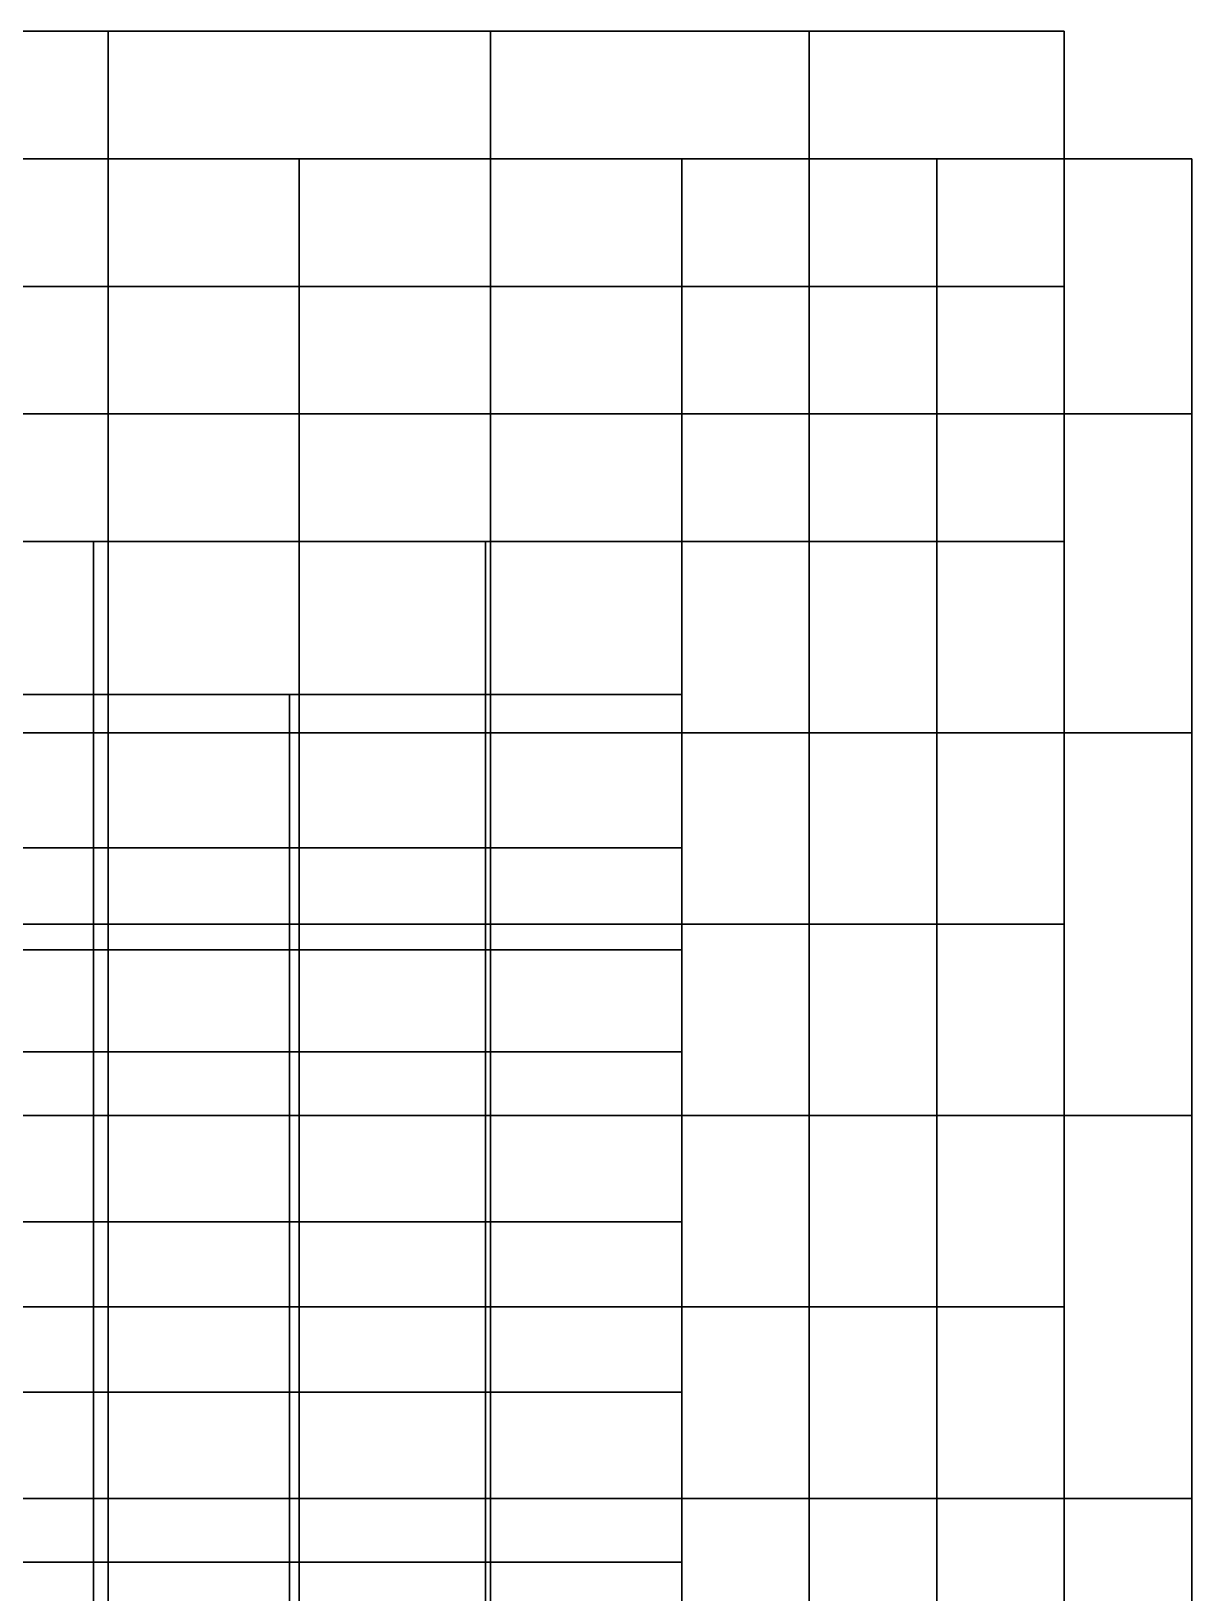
# Model space of a CAD drawing. Extents: x -2.5 to 67.5, y -27.5 to 12.5.
# Drawn here: x 61.81 to 67.5, y 2.35 to 10 of the extents above; entities that cross this region are included whole.
import ezdxf

# ---------------------------------------------------------------- set-up
doc = ezdxf.new("R2010")
doc.units = 0
for name, color, linetype in [('EC_M2', 16, 'CONTINUOUS'), ('M0', 13, 'CONTINUOUS'), ('M1', 11, 'CONTINUOUS')]:
    doc.layers.add(name, color=color, linetype=linetype)

msp = doc.modelspace()

# ---------------------------------------------------------------- linework, layer by layer
at = {"layer": 'EC_M2', "color": 182}
for p, q in [((65, 5.5, 2.375), (65, 6.75, 2.375)), ((65, 4.6875, 0.5), (65, 6.5625, 0.5)), ((65, 4.1665, 2.375), (65, 5.5, 2.375)), ((65, 2.8125, 0.5), (65, 4.6875, 0.5)), ((65, 2.5, 2.375), (65, 4.1665, 2.375)), ((65, 0.9375, 0.5), (65, 2.8125, 0.5)), ((65, 0.8335, 2.375), (65, 2.5, 2.375))]:
    msp.add_line(p, q, dxfattribs=at)
at = {"layer": 'M0', "color": 135}
for points in [[(60.313, 10), (60.313, 10, 1), (62.188, 10, 1), (62.188, 10)], [(60.313, 8.75), (60.313, 10), (62.188, 10), (62.188, 8.75)], [(60.313, 10, 1), (60.313, 8.75, 1), (62.188, 8.75, 1), (62.188, 10, 1)], [(62.188, 8.75), (62.188, 10), (62.188, 10, 1), (62.188, 8.75, 1)], [(62.188, 10), (62.188, 8.75), (62.188, 8.75, 1), (62.188, 10, 1)], [(62.188, 10), (62.188, 10, 1), (64.063, 10, 1), (64.063, 10)], [(62.188, 8.75), (62.188, 10), (64.063, 10), (64.063, 8.75)], [(62.188, 10, 1), (62.188, 8.75, 1), (64.063, 8.75, 1), (64.063, 10, 1)], [(64.063, 8.75), (64.063, 10), (64.063, 10, 1), (64.063, 8.75, 1)], [(64.063, 10), (64.063, 8.75), (64.063, 8.75, 1), (64.063, 10, 1)], [(64.063, 10), (64.063, 10, 1), (65.625, 10, 1), (65.625, 10)], [(64.063, 8.75), (64.063, 10), (65.625, 10), (65.625, 8.75)], [(64.063, 10, 1), (64.063, 8.75, 1), (65.625, 8.75, 1), (65.625, 10, 1)], [(65.625, 8.75), (65.625, 10), (65.625, 10, 1), (65.625, 8.75, 1)], [(65.625, 10), (65.625, 8.75), (65.625, 8.75, 1), (65.625, 10, 1)], [(65.625, 10), (65.625, 10, 1), (66.875, 10, 1), (66.875, 10)], [(65.625, 8.75), (65.625, 10), (66.875, 10), (66.875, 8.75)], [(65.625, 10, 1), (65.625, 8.75, 1), (66.875, 8.75, 1), (66.875, 10, 1)], [(66.875, 8.75), (66.875, 10), (66.875, 10, 1), (66.875, 8.75, 1)], [(63.125, 9.375), (61.25, 9.375), (61.25, 9.375, 1), (63.125, 9.375, 1)], [(63.125, 8.125), (61.25, 8.125), (61.25, 9.375), (63.125, 9.375)], [(61.25, 8.125, 1), (63.125, 8.125, 1), (63.125, 9.375, 1), (61.25, 9.375, 1)], [(63.125, 8.125, 1), (63.125, 8.125), (63.125, 9.375), (63.125, 9.375, 1)], [(65, 9.375), (63.125, 9.375), (63.125, 9.375, 1), (65, 9.375, 1)], [(63.125, 8.125), (63.125, 8.125, 1), (63.125, 9.375, 1), (63.125, 9.375)], [(65, 8.125), (63.125, 8.125), (63.125, 9.375), (65, 9.375)], [(63.125, 8.125, 1), (65, 8.125, 1), (65, 9.375, 1), (63.125, 9.375, 1)], [(65, 8.125, 1), (65, 8.125), (65, 9.375), (65, 9.375, 1)], [(66.25, 9.375), (65, 9.375), (65, 9.375, 1), (66.25, 9.375, 1)], [(65, 8.125), (65, 8.125, 1), (65, 9.375, 1), (65, 9.375)], [(66.25, 8.125), (65, 8.125), (65, 9.375), (66.25, 9.375)], [(65, 8.125, 1), (66.25, 8.125, 1), (66.25, 9.375, 1), (65, 9.375, 1)], [(66.25, 8.125, 1), (66.25, 8.125), (66.25, 9.375), (66.25, 9.375, 1)], [(67.5, 9.375), (66.25, 9.375), (66.25, 9.375, 1), (67.5, 9.375, 1)], [(66.25, 8.125), (66.25, 8.125, 1), (66.25, 9.375, 1), (66.25, 9.375)], [(67.5, 8.125), (66.25, 8.125), (66.25, 9.375), (67.5, 9.375)], [(66.25, 8.125, 1), (67.5, 8.125, 1), (67.5, 9.375, 1), (66.25, 9.375, 1)], [(67.5, 8.125, 1), (67.5, 8.125), (67.5, 9.375), (67.5, 9.375, 1)], [(60.313, 8.75), (60.313, 8.75, 1), (62.188, 8.75, 1), (62.188, 8.75)], [(60.313, 7.5), (60.313, 8.75), (62.188, 8.75), (62.188, 7.5)], [(60.313, 8.75, 1), (60.313, 7.5, 1), (62.188, 7.5, 1), (62.188, 8.75, 1)], [(60.313, 8.75, 1), (60.313, 8.75), (62.188, 8.75), (62.188, 8.75, 1)], [(62.188, 7.5), (62.188, 8.75), (62.188, 8.75, 1), (62.188, 7.5, 1)], [(62.188, 8.75), (62.188, 7.5), (62.188, 7.5, 1), (62.188, 8.75, 1)], [(62.188, 8.75), (62.188, 8.75, 1), (64.063, 8.75, 1), (64.063, 8.75)], [(62.188, 7.5), (62.188, 8.75), (64.063, 8.75), (64.063, 7.5)], [(62.188, 8.75, 1), (62.188, 7.5, 1), (64.063, 7.5, 1), (64.063, 8.75, 1)], [(62.188, 8.75, 1), (62.188, 8.75), (64.063, 8.75), (64.063, 8.75, 1)], [(64.063, 7.5), (64.063, 8.75), (64.063, 8.75, 1), (64.063, 7.5, 1)], [(64.063, 8.75), (64.063, 7.5), (64.063, 7.5, 1), (64.063, 8.75, 1)], [(64.063, 8.75), (64.063, 8.75, 1), (65.625, 8.75, 1), (65.625, 8.75)], [(64.063, 7.5), (64.063, 8.75), (65.625, 8.75), (65.625, 7.5)], [(64.063, 8.75, 1), (64.063, 7.5, 1), (65.625, 7.5, 1), (65.625, 8.75, 1)], [(64.063, 8.75, 1), (64.063, 8.75), (65.625, 8.75), (65.625, 8.75, 1)], [(65.625, 7.5), (65.625, 8.75), (65.625, 8.75, 1), (65.625, 7.5, 1)], [(65.625, 8.75), (65.625, 7.5), (65.625, 7.5, 1), (65.625, 8.75, 1)], [(65.625, 8.75), (65.625, 8.75, 1), (66.875, 8.75, 1), (66.875, 8.75)], [(65.625, 7.5), (65.625, 8.75), (66.875, 8.75), (66.875, 7.5)], [(65.625, 8.75, 1), (65.625, 7.5, 1), (66.875, 7.5, 1), (66.875, 8.75, 1)], [(65.625, 8.75, 1), (65.625, 8.75), (66.875, 8.75), (66.875, 8.75, 1)], [(66.875, 7.5), (66.875, 8.75), (66.875, 8.75, 1), (66.875, 7.5, 1)], [(63.125, 8.125), (61.25, 8.125), (61.25, 8.125, 1), (63.125, 8.125, 1)], [(63.125, 6.5625), (61.25, 6.5625), (61.25, 8.125), (63.125, 8.125)], [(61.25, 6.5625, 1), (63.125, 6.5625, 1), (63.125, 8.125, 1), (61.25, 8.125, 1)], [(61.25, 8.125), (63.125, 8.125), (63.125, 8.125, 1), (61.25, 8.125, 1)], [(63.125, 6.5625, 1), (63.125, 6.5625), (63.125, 8.125), (63.125, 8.125, 1)], [(65, 8.125), (63.125, 8.125), (63.125, 8.125, 1), (65, 8.125, 1)], [(63.125, 6.5625), (63.125, 6.5625, 1), (63.125, 8.125, 1), (63.125, 8.125)], [(65, 6.5625), (63.125, 6.5625), (63.125, 8.125), (65, 8.125)], [(63.125, 6.5625, 1), (65, 6.5625, 1), (65, 8.125, 1), (63.125, 8.125, 1)], [(63.125, 8.125), (65, 8.125), (65, 8.125, 1), (63.125, 8.125, 1)], [(65, 6.5625, 1), (65, 6.5625), (65, 8.125), (65, 8.125, 1)], [(66.25, 8.125), (65, 8.125), (65, 8.125, 1), (66.25, 8.125, 1)], [(65, 6.5625), (65, 6.5625, 1), (65, 8.125, 1), (65, 8.125)], [(66.25, 6.5625), (65, 6.5625), (65, 8.125), (66.25, 8.125)], [(65, 6.5625, 1), (66.25, 6.5625, 1), (66.25, 8.125, 1), (65, 8.125, 1)], [(65, 8.125), (66.25, 8.125), (66.25, 8.125, 1), (65, 8.125, 1)], [(66.25, 6.5625, 1), (66.25, 6.5625), (66.25, 8.125), (66.25, 8.125, 1)], [(67.5, 8.125), (66.25, 8.125), (66.25, 8.125, 1), (67.5, 8.125, 1)], [(66.25, 6.5625), (66.25, 6.5625, 1), (66.25, 8.125, 1), (66.25, 8.125)], [(67.5, 6.5625), (66.25, 6.5625), (66.25, 8.125), (67.5, 8.125)], [(66.25, 6.5625, 1), (67.5, 6.5625, 1), (67.5, 8.125, 1), (66.25, 8.125, 1)], [(66.25, 8.125), (67.5, 8.125), (67.5, 8.125, 1), (66.25, 8.125, 1)], [(67.5, 6.5625, 1), (67.5, 6.5625), (67.5, 8.125), (67.5, 8.125, 1)], [(60.313, 7.5), (60.313, 7.5, 1), (62.188, 7.5, 1), (62.188, 7.5)], [(60.313, 5.625), (60.313, 7.5), (62.188, 7.5), (62.188, 5.625)], [(60.313, 7.5, 1), (60.313, 5.625, 1), (62.188, 5.625, 1), (62.188, 7.5, 1)], [(60.313, 7.5, 1), (60.313, 7.5), (62.188, 7.5), (62.188, 7.5, 1)], [(62.188, 5.625), (62.188, 7.5), (62.188, 7.5, 1), (62.188, 5.625, 1)], [(62.188, 7.5), (62.188, 5.625), (62.188, 5.625, 1), (62.188, 7.5, 1)], [(62.188, 7.5), (62.188, 7.5, 1), (64.063, 7.5, 1), (64.063, 7.5)], [(62.188, 5.625), (62.188, 7.5), (64.063, 7.5), (64.063, 5.625)], [(62.188, 7.5, 1), (62.188, 5.625, 1), (64.063, 5.625, 1), (64.063, 7.5, 1)], [(62.188, 7.5, 1), (62.188, 7.5), (64.063, 7.5), (64.063, 7.5, 1)], [(64.063, 7.5), (64.063, 5.625), (64.063, 5.625, 1), (64.063, 7.5, 1)], [(64.063, 7.5), (64.063, 7.5, 1), (65, 7.5, 1), (65, 7.5)], [(64.063, 5.625), (64.063, 7.5), (65, 7.5), (65, 5.625)], [(64.063, 7.5, 1), (64.063, 5.625, 1), (65, 5.625, 1), (65, 7.5, 1)], [(64.063, 5.625), (64.063, 7.5), (64.063, 7.5, 1), (64.063, 5.625, 1)], [(64.063, 7.5, 1), (64.063, 7.5), (65.625, 7.5), (65.625, 7.5, 1)], [(65, 5.625), (65, 7.5), (65, 7.5, 1), (65, 5.625, 1)], [(65, 7.5), (65, 5.625), (65, 5.625, 1), (65, 7.5, 1)], [(65, 7.5), (65, 7.5, 1), (65.625, 7.5, 1), (65.625, 7.5)], [(65, 5.625), (65, 7.5), (65.625, 7.5), (65.625, 5.625)], [(65, 7.5, 1), (65, 5.625, 1), (65.625, 5.625, 1), (65.625, 7.5, 1)], [(65.625, 5.625), (65.625, 7.5), (65.625, 7.5, 1), (65.625, 5.625, 1)], [(65.625, 7.5), (65.625, 5.625), (65.625, 5.625, 1), (65.625, 7.5, 1)], [(65.625, 7.5), (65.625, 7.5, 1), (66.875, 7.5, 1), (66.875, 7.5)], [(65.625, 5.625), (65.625, 7.5), (66.875, 7.5), (66.875, 5.625)], [(65.625, 7.5, 1), (65.625, 5.625, 1), (66.875, 5.625, 1), (66.875, 7.5, 1)], [(65.625, 7.5, 1), (65.625, 7.5), (66.875, 7.5), (66.875, 7.5, 1)], [(66.875, 5.625), (66.875, 7.5), (66.875, 7.5, 1), (66.875, 5.625, 1)], [(63.125, 6.5625), (61.25, 6.5625), (61.25, 6.5625, 1), (63.125, 6.5625, 1)], [(63.125, 4.6875), (61.25, 4.6875), (61.25, 6.5625), (63.125, 6.5625)], [(61.25, 4.6875, 1), (63.125, 4.6875, 1), (63.125, 6.5625, 1), (61.25, 6.5625, 1)], [(61.25, 6.5625), (63.125, 6.5625), (63.125, 6.5625, 1), (61.25, 6.5625, 1)], [(63.125, 4.6875, 1), (63.125, 4.6875), (63.125, 6.5625), (63.125, 6.5625, 1)], [(65, 6.5625), (63.125, 6.5625), (63.125, 6.5625, 1), (65, 6.5625, 1)], [(63.125, 4.6875), (63.125, 4.6875, 1), (63.125, 6.5625, 1), (63.125, 6.5625)], [(65, 4.6875), (63.125, 4.6875), (63.125, 6.5625), (65, 6.5625)], [(63.125, 4.6875, 1), (65, 4.6875, 1), (65, 6.5625, 1), (63.125, 6.5625, 1)], [(63.125, 6.5625), (65, 6.5625), (65, 6.5625, 1), (63.125, 6.5625, 1)], [(65, 4.6875, 1), (65, 4.6875), (65, 6.5625), (65, 6.5625, 1)], [(66.25, 6.5625), (65, 6.5625), (65, 6.5625, 1), (66.25, 6.5625, 1)], [(65, 4.6875), (65, 4.6875, 1), (65, 6.5625, 1), (65, 6.5625)], [(66.25, 4.6875), (65, 4.6875), (65, 6.5625), (66.25, 6.5625)], [(65, 4.6875, 1), (66.25, 4.6875, 1), (66.25, 6.5625, 1), (65, 6.5625, 1)], [(65, 6.5625), (66.25, 6.5625), (66.25, 6.5625, 1), (65, 6.5625, 1)], [(66.25, 4.6875, 1), (66.25, 4.6875), (66.25, 6.5625), (66.25, 6.5625, 1)], [(67.5, 6.5625), (66.25, 6.5625), (66.25, 6.5625, 1), (67.5, 6.5625, 1)], [(66.25, 4.6875), (66.25, 4.6875, 1), (66.25, 6.5625, 1), (66.25, 6.5625)], [(67.5, 4.6875), (66.25, 4.6875), (66.25, 6.5625), (67.5, 6.5625)], [(66.25, 4.6875, 1), (67.5, 4.6875, 1), (67.5, 6.5625, 1), (66.25, 6.5625, 1)], [(66.25, 6.5625), (67.5, 6.5625), (67.5, 6.5625, 1), (66.25, 6.5625, 1)], [(67.5, 4.6875, 1), (67.5, 4.6875), (67.5, 6.5625), (67.5, 6.5625, 1)], [(60.313, 5.625), (60.313, 5.625, 1), (62.188, 5.625, 1), (62.188, 5.625)], [(60.313, 3.75), (60.313, 5.625), (62.188, 5.625), (62.188, 3.75)], [(60.313, 5.625, 1), (60.313, 3.75, 1), (62.188, 3.75, 1), (62.188, 5.625, 1)], [(60.313, 5.625, 1), (60.313, 5.625), (62.188, 5.625), (62.188, 5.625, 1)], [(62.188, 3.75), (62.188, 5.625), (62.188, 5.625, 1), (62.188, 3.75, 1)], [(62.188, 5.625), (62.188, 3.75), (62.188, 3.75, 1), (62.188, 5.625, 1)], [(62.188, 5.625), (62.188, 5.625, 1), (64.063, 5.625, 1), (64.063, 5.625)], [(62.188, 3.75), (62.188, 5.625), (64.063, 5.625), (64.063, 3.75)], [(62.188, 5.625, 1), (62.188, 3.75, 1), (64.063, 3.75, 1), (64.063, 5.625, 1)], [(62.188, 5.625, 1), (62.188, 5.625), (64.063, 5.625), (64.063, 5.625, 1)], [(64.063, 5.625), (64.063, 3.75), (64.063, 3.75, 1), (64.063, 5.625, 1)], [(64.063, 5.625), (64.063, 5.625, 1), (65, 5.625, 1), (65, 5.625)], [(64.063, 3.75), (64.063, 5.625), (65, 5.625), (65, 3.75)], [(64.063, 5.625, 1), (64.063, 3.75, 1), (65, 3.75, 1), (65, 5.625, 1)], [(64.063, 5.625, 1), (64.063, 5.625), (65, 5.625), (65, 5.625, 1)], [(64.063, 3.75), (64.063, 5.625), (64.063, 5.625, 1), (64.063, 3.75, 1)], [(65, 3.75), (65, 5.625), (65, 5.625, 1), (65, 3.75, 1)], [(65, 5.625), (65, 3.75), (65, 3.75, 1), (65, 5.625, 1)], [(65, 5.625), (65, 5.625, 1), (65.625, 5.625, 1), (65.625, 5.625)], [(65, 3.75), (65, 5.625), (65.625, 5.625), (65.625, 3.75)], [(65, 5.625, 1), (65, 3.75, 1), (65.625, 3.75, 1), (65.625, 5.625, 1)], [(65, 5.625, 1), (65, 5.625), (65.625, 5.625), (65.625, 5.625, 1)], [(65.625, 3.75), (65.625, 5.625), (65.625, 5.625, 1), (65.625, 3.75, 1)], [(65.625, 5.625), (65.625, 3.75), (65.625, 3.75, 1), (65.625, 5.625, 1)], [(65.625, 5.625), (65.625, 5.625, 1), (66.875, 5.625, 1), (66.875, 5.625)], [(65.625, 3.75), (65.625, 5.625), (66.875, 5.625), (66.875, 3.75)], [(65.625, 5.625, 1), (65.625, 3.75, 1), (66.875, 3.75, 1), (66.875, 5.625, 1)], [(65.625, 5.625, 1), (65.625, 5.625), (66.875, 5.625), (66.875, 5.625, 1)], [(66.875, 3.75), (66.875, 5.625), (66.875, 5.625, 1), (66.875, 3.75, 1)], [(63.125, 4.6875), (61.25, 4.6875), (61.25, 4.6875, 1), (63.125, 4.6875, 1)], [(63.125, 2.8125), (61.25, 2.8125), (61.25, 4.6875), (63.125, 4.6875)], [(61.25, 2.8125, 1), (63.125, 2.8125, 1), (63.125, 4.6875, 1), (61.25, 4.6875, 1)], [(61.25, 4.6875), (63.125, 4.6875), (63.125, 4.6875, 1), (61.25, 4.6875, 1)], [(63.125, 2.8125, 1), (63.125, 2.8125), (63.125, 4.6875), (63.125, 4.6875, 1)], [(65, 4.6875), (63.125, 4.6875), (63.125, 4.6875, 1), (65, 4.6875, 1)], [(63.125, 2.8125), (63.125, 2.8125, 1), (63.125, 4.6875, 1), (63.125, 4.6875)], [(65, 2.8125), (63.125, 2.8125), (63.125, 4.6875), (65, 4.6875)], [(63.125, 2.8125, 1), (65, 2.8125, 1), (65, 4.6875, 1), (63.125, 4.6875, 1)], [(63.125, 4.6875), (65, 4.6875), (65, 4.6875, 1), (63.125, 4.6875, 1)], [(65, 2.8125, 1), (65, 2.8125), (65, 4.6875), (65, 4.6875, 1)], [(66.25, 4.6875), (65, 4.6875), (65, 4.6875, 1), (66.25, 4.6875, 1)], [(65, 2.8125), (65, 2.8125, 1), (65, 4.6875, 1), (65, 4.6875)], [(66.25, 2.8125), (65, 2.8125), (65, 4.6875), (66.25, 4.6875)], [(65, 2.8125, 1), (66.25, 2.8125, 1), (66.25, 4.6875, 1), (65, 4.6875, 1)], [(65, 4.6875), (66.25, 4.6875), (66.25, 4.6875, 1), (65, 4.6875, 1)], [(66.25, 2.8125, 1), (66.25, 2.8125), (66.25, 4.6875), (66.25, 4.6875, 1)], [(67.5, 4.6875), (66.25, 4.6875), (66.25, 4.6875, 1), (67.5, 4.6875, 1)], [(66.25, 2.8125), (66.25, 2.8125, 1), (66.25, 4.6875, 1), (66.25, 4.6875)], [(67.5, 2.8125), (66.25, 2.8125), (66.25, 4.6875), (67.5, 4.6875)], [(66.25, 2.8125, 1), (67.5, 2.8125, 1), (67.5, 4.6875, 1), (66.25, 4.6875, 1)], [(66.25, 4.6875), (67.5, 4.6875), (67.5, 4.6875, 1), (66.25, 4.6875, 1)], [(67.5, 2.8125, 1), (67.5, 2.8125), (67.5, 4.6875), (67.5, 4.6875, 1)], [(60.313, 3.75), (60.313, 3.75, 1), (62.188, 3.75, 1), (62.188, 3.75)], [(60.313, 1.875), (60.313, 3.75), (62.188, 3.75), (62.188, 1.875)], [(60.313, 3.75, 1), (60.313, 1.875, 1), (62.188, 1.875, 1), (62.188, 3.75, 1)], [(60.313, 3.75, 1), (60.313, 3.75), (62.188, 3.75), (62.188, 3.75, 1)], [(62.188, 1.875), (62.188, 3.75), (62.188, 3.75, 1), (62.188, 1.875, 1)], [(62.188, 3.75), (62.188, 1.875), (62.188, 1.875, 1), (62.188, 3.75, 1)], [(62.188, 3.75), (62.188, 3.75, 1), (64.063, 3.75, 1), (64.063, 3.75)], [(62.188, 1.875), (62.188, 3.75), (64.063, 3.75), (64.063, 1.875)], [(62.188, 3.75, 1), (62.188, 1.875, 1), (64.063, 1.875, 1), (64.063, 3.75, 1)], [(62.188, 3.75, 1), (62.188, 3.75), (64.063, 3.75), (64.063, 3.75, 1)], [(64.063, 3.75), (64.063, 1.875), (64.063, 1.875, 1), (64.063, 3.75, 1)], [(64.063, 3.75), (64.063, 3.75, 1), (65, 3.75, 1), (65, 3.75)], [(64.063, 1.875), (64.063, 3.75), (65, 3.75), (65, 1.875)], [(64.063, 3.75, 1), (64.063, 1.875, 1), (65, 1.875, 1), (65, 3.75, 1)], [(64.063, 3.75, 1), (64.063, 3.75), (65, 3.75), (65, 3.75, 1)], [(64.063, 1.875), (64.063, 3.75), (64.063, 3.75, 1), (64.063, 1.875, 1)], [(65, 1.875), (65, 3.75), (65, 3.75, 1), (65, 1.875, 1)], [(65, 3.75), (65, 1.875), (65, 1.875, 1), (65, 3.75, 1)], [(65, 3.75), (65, 3.75, 1), (65.625, 3.75, 1), (65.625, 3.75)], [(65, 1.875), (65, 3.75), (65.625, 3.75), (65.625, 1.875)], [(65, 3.75, 1), (65, 1.875, 1), (65.625, 1.875, 1), (65.625, 3.75, 1)], [(65, 3.75, 1), (65, 3.75), (65.625, 3.75), (65.625, 3.75, 1)], [(65.625, 1.875), (65.625, 3.75), (65.625, 3.75, 1), (65.625, 1.875, 1)], [(65.625, 3.75), (65.625, 1.875), (65.625, 1.875, 1), (65.625, 3.75, 1)], [(65.625, 3.75), (65.625, 3.75, 1), (66.875, 3.75, 1), (66.875, 3.75)], [(65.625, 1.875), (65.625, 3.75), (66.875, 3.75), (66.875, 1.875)], [(65.625, 3.75, 1), (65.625, 1.875, 1), (66.875, 1.875, 1), (66.875, 3.75, 1)], [(65.625, 3.75, 1), (65.625, 3.75), (66.875, 3.75), (66.875, 3.75, 1)], [(66.875, 1.875), (66.875, 3.75), (66.875, 3.75, 1), (66.875, 1.875, 1)], [(63.125, 2.8125), (61.25, 2.8125), (61.25, 2.8125, 1), (63.125, 2.8125, 1)], [(63.125, 0.9375), (61.25, 0.9375), (61.25, 2.8125), (63.125, 2.8125)], [(61.25, 0.9375, 1), (63.125, 0.9375, 1), (63.125, 2.8125, 1), (61.25, 2.8125, 1)], [(61.25, 2.8125), (63.125, 2.8125), (63.125, 2.8125, 1), (61.25, 2.8125, 1)], [(63.125, 0.9375, 1), (63.125, 0.9375), (63.125, 2.8125), (63.125, 2.8125, 1)], [(65, 2.8125), (63.125, 2.8125), (63.125, 2.8125, 1), (65, 2.8125, 1)], [(63.125, 0.9375), (63.125, 0.9375, 1), (63.125, 2.8125, 1), (63.125, 2.8125)], [(65, 0.9375), (63.125, 0.9375), (63.125, 2.8125), (65, 2.8125)], [(63.125, 0.9375, 1), (65, 0.9375, 1), (65, 2.8125, 1), (63.125, 2.8125, 1)], [(63.125, 2.8125), (65, 2.8125), (65, 2.8125, 1), (63.125, 2.8125, 1)], [(65, 0.9375, 1), (65, 0.9375), (65, 2.8125), (65, 2.8125, 1)], [(66.25, 2.8125), (65, 2.8125), (65, 2.8125, 1), (66.25, 2.8125, 1)], [(65, 0.9375), (65, 0.9375, 1), (65, 2.8125, 1), (65, 2.8125)], [(66.25, 0.9375), (65, 0.9375), (65, 2.8125), (66.25, 2.8125)], [(65, 0.9375, 1), (66.25, 0.9375, 1), (66.25, 2.8125, 1), (65, 2.8125, 1)], [(65, 2.8125), (66.25, 2.8125), (66.25, 2.8125, 1), (65, 2.8125, 1)], [(66.25, 0.9375, 1), (66.25, 0.9375), (66.25, 2.8125), (66.25, 2.8125, 1)], [(67.5, 2.8125), (66.25, 2.8125), (66.25, 2.8125, 1), (67.5, 2.8125, 1)], [(66.25, 0.9375), (66.25, 0.9375, 1), (66.25, 2.8125, 1), (66.25, 2.8125)], [(67.5, 0.9375), (66.25, 0.9375), (66.25, 2.8125), (67.5, 2.8125)], [(66.25, 0.9375, 1), (67.5, 0.9375, 1), (67.5, 2.8125, 1), (66.25, 2.8125, 1)], [(66.25, 2.8125), (67.5, 2.8125), (67.5, 2.8125, 1), (66.25, 2.8125, 1)], [(67.5, 0.9375, 1), (67.5, 0.9375), (67.5, 2.8125), (67.5, 2.8125, 1)]]:
    msp.add_3dface(points, dxfattribs=at)
at = {"layer": 'M1', "color": 10}
for points in [[(60.193, 7.5, 1.75), (60.193, 7.5, 3), (62.116, 7.5, 3), (62.116, 7.5, 1.75)], [(60.193, 6, 1.75), (60.193, 7.5, 1.75), (62.116, 7.5, 1.75), (62.116, 6, 1.75)], [(60.193, 7.5, 3), (60.193, 6, 3), (62.116, 6, 3), (62.116, 7.5, 3)], [(62.116, 6, 1.75), (62.116, 7.5, 1.75), (62.116, 7.5, 3), (62.116, 6, 3)], [(62.116, 7.5, 1.75), (62.116, 6, 1.75), (62.116, 6, 3), (62.116, 7.5, 3)], [(62.116, 7.5, 1.75), (62.116, 7.5, 3), (64.038, 7.5, 3), (64.038, 7.5, 1.75)], [(62.116, 6, 1.75), (62.116, 7.5, 1.75), (64.038, 7.5, 1.75), (64.038, 6, 1.75)], [(62.116, 7.5, 3), (62.116, 6, 3), (64.038, 6, 3), (64.038, 7.5, 3)], [(64.038, 7.5, 1.75), (64.038, 6, 1.75), (64.038, 6, 3), (64.038, 7.5, 3)], [(64.038, 7.5, 1.75), (64.038, 7.5, 3), (65, 7.5, 3), (65, 7.5, 1.75)], [(64.038, 6, 1.75), (64.038, 7.5, 1.75), (65, 7.5, 1.75), (65, 6, 1.75)], [(64.038, 7.5, 3), (64.038, 6, 3), (65, 6, 3), (65, 7.5, 3)], [(64.038, 6, 1.75), (64.038, 7.5, 1.75), (64.038, 7.5, 3), (64.038, 6, 3)], [(65, 6, 1.75), (65, 7.5, 1.75), (65, 7.5, 3), (65, 6, 3)], [(63.077, 6.75, 1.75), (61.154, 6.75, 1.75), (61.154, 6.75, 3), (63.077, 6.75, 3)], [(63.077, 5.5, 1.75), (61.154, 5.5, 1.75), (61.154, 6.75, 1.75), (63.077, 6.75, 1.75)], [(61.154, 5.5, 3), (63.077, 5.5, 3), (63.077, 6.75, 3), (61.154, 6.75, 3)], [(63.077, 5.5, 3), (63.077, 5.5, 1.75), (63.077, 6.75, 1.75), (63.077, 6.75, 3)], [(65, 6.75, 1.75), (63.077, 6.75, 1.75), (63.077, 6.75, 3), (65, 6.75, 3)], [(63.077, 5.5, 1.75), (63.077, 5.5, 3), (63.077, 6.75, 3), (63.077, 6.75, 1.75)], [(65, 5.5, 1.75), (63.077, 5.5, 1.75), (63.077, 6.75, 1.75), (65, 6.75, 1.75)], [(63.077, 5.5, 3), (65, 5.5, 3), (65, 6.75, 3), (63.077, 6.75, 3)], [(65, 5.5, 3), (65, 5.5, 1.75), (65, 6.75, 1.75), (65, 6.75, 3)], [(60.193, 6, 1.75), (60.193, 6, 3), (62.116, 6, 3), (62.116, 6, 1.75)], [(60.193, 5, 1.75), (60.193, 6, 1.75), (62.116, 6, 1.75), (62.116, 5, 1.75)], [(60.193, 6, 3), (60.193, 5, 3), (62.116, 5, 3), (62.116, 6, 3)], [(60.193, 6, 3), (60.193, 6, 1.75), (62.116, 6, 1.75), (62.116, 6, 3)], [(62.116, 5, 1.75), (62.116, 6, 1.75), (62.116, 6, 3), (62.116, 5, 3)], [(62.116, 6, 1.75), (62.116, 5, 1.75), (62.116, 5, 3), (62.116, 6, 3)], [(62.116, 6, 1.75), (62.116, 6, 3), (64.038, 6, 3), (64.038, 6, 1.75)], [(62.116, 5, 1.75), (62.116, 6, 1.75), (64.038, 6, 1.75), (64.038, 5, 1.75)], [(62.116, 6, 3), (62.116, 5, 3), (64.038, 5, 3), (64.038, 6, 3)], [(62.116, 6, 3), (62.116, 6, 1.75), (64.038, 6, 1.75), (64.038, 6, 3)], [(64.038, 6, 1.75), (64.038, 5, 1.75), (64.038, 5, 3), (64.038, 6, 3)], [(64.038, 6, 1.75), (64.038, 6, 3), (65, 6, 3), (65, 6, 1.75)], [(64.038, 5, 1.75), (64.038, 6, 1.75), (65, 6, 1.75), (65, 5, 1.75)], [(64.038, 6, 3), (64.038, 5, 3), (65, 5, 3), (65, 6, 3)], [(64.038, 6, 3), (64.038, 6, 1.75), (65, 6, 1.75), (65, 6, 3)], [(64.038, 5, 1.75), (64.038, 6, 1.75), (64.038, 6, 3), (64.038, 5, 3)], [(65, 5, 1.75), (65, 6, 1.75), (65, 6, 3), (65, 5, 3)], [(63.077, 5.5, 1.75), (61.154, 5.5, 1.75), (61.154, 5.5, 3), (63.077, 5.5, 3)], [(63.077, 4.1665, 1.75), (61.154, 4.1665, 1.75), (61.154, 5.5, 1.75), (63.077, 5.5, 1.75)], [(61.154, 4.1665, 3), (63.077, 4.1665, 3), (63.077, 5.5, 3), (61.154, 5.5, 3)], [(61.154, 5.5, 1.75), (63.077, 5.5, 1.75), (63.077, 5.5, 3), (61.154, 5.5, 3)], [(63.077, 4.1665, 3), (63.077, 4.1665, 1.75), (63.077, 5.5, 1.75), (63.077, 5.5, 3)], [(65, 5.5, 1.75), (63.077, 5.5, 1.75), (63.077, 5.5, 3), (65, 5.5, 3)], [(63.077, 4.1665, 1.75), (63.077, 4.1665, 3), (63.077, 5.5, 3), (63.077, 5.5, 1.75)], [(65, 4.1665, 1.75), (63.077, 4.1665, 1.75), (63.077, 5.5, 1.75), (65, 5.5, 1.75)], [(63.077, 4.1665, 3), (65, 4.1665, 3), (65, 5.5, 3), (63.077, 5.5, 3)], [(63.077, 5.5, 1.75), (65, 5.5, 1.75), (65, 5.5, 3), (63.077, 5.5, 3)], [(65, 4.1665, 3), (65, 4.1665, 1.75), (65, 5.5, 1.75), (65, 5.5, 3)], [(60.193, 5, 1.75), (60.193, 5, 3), (62.116, 5, 3), (62.116, 5, 1.75)], [(60.193, 3.333, 1.75), (60.193, 5, 1.75), (62.116, 5, 1.75), (62.116, 3.333, 1.75)], [(60.193, 5, 3), (60.193, 3.333, 3), (62.116, 3.333, 3), (62.116, 5, 3)], [(60.193, 5, 3), (60.193, 5, 1.75), (62.116, 5, 1.75), (62.116, 5, 3)], [(62.116, 3.333, 1.75), (62.116, 5, 1.75), (62.116, 5, 3), (62.116, 3.333, 3)], [(62.116, 5, 1.75), (62.116, 3.333, 1.75), (62.116, 3.333, 3), (62.116, 5, 3)], [(62.116, 5, 1.75), (62.116, 5, 3), (64.038, 5, 3), (64.038, 5, 1.75)], [(62.116, 3.333, 1.75), (62.116, 5, 1.75), (64.038, 5, 1.75), (64.038, 3.333, 1.75)], [(62.116, 5, 3), (62.116, 3.333, 3), (64.038, 3.333, 3), (64.038, 5, 3)], [(62.116, 5, 3), (62.116, 5, 1.75), (64.038, 5, 1.75), (64.038, 5, 3)], [(64.038, 5, 1.75), (64.038, 3.333, 1.75), (64.038, 3.333, 3), (64.038, 5, 3)], [(64.038, 5, 1.75), (64.038, 5, 3), (65, 5, 3), (65, 5, 1.75)], [(64.038, 3.333, 1.75), (64.038, 5, 1.75), (65, 5, 1.75), (65, 3.333, 1.75)], [(64.038, 5, 3), (64.038, 3.333, 3), (65, 3.333, 3), (65, 5, 3)], [(64.038, 5, 3), (64.038, 5, 1.75), (65, 5, 1.75), (65, 5, 3)], [(64.038, 3.333, 1.75), (64.038, 5, 1.75), (64.038, 5, 3), (64.038, 3.333, 3)], [(65, 3.333, 1.75), (65, 5, 1.75), (65, 5, 3), (65, 3.333, 3)], [(63.077, 4.1665, 1.75), (61.154, 4.1665, 1.75), (61.154, 4.1665, 3), (63.077, 4.1665, 3)], [(63.077, 2.5, 1.75), (61.154, 2.5, 1.75), (61.154, 4.1665, 1.75), (63.077, 4.1665, 1.75)], [(61.154, 2.5, 3), (63.077, 2.5, 3), (63.077, 4.1665, 3), (61.154, 4.1665, 3)], [(61.154, 4.1665, 1.75), (63.077, 4.1665, 1.75), (63.077, 4.1665, 3), (61.154, 4.1665, 3)], [(63.077, 2.5, 3), (63.077, 2.5, 1.75), (63.077, 4.1665, 1.75), (63.077, 4.1665, 3)], [(65, 4.1665, 1.75), (63.077, 4.1665, 1.75), (63.077, 4.1665, 3), (65, 4.1665, 3)], [(63.077, 2.5, 1.75), (63.077, 2.5, 3), (63.077, 4.1665, 3), (63.077, 4.1665, 1.75)], [(65, 2.5, 1.75), (63.077, 2.5, 1.75), (63.077, 4.1665, 1.75), (65, 4.1665, 1.75)], [(63.077, 2.5, 3), (65, 2.5, 3), (65, 4.1665, 3), (63.077, 4.1665, 3)], [(63.077, 4.1665, 1.75), (65, 4.1665, 1.75), (65, 4.1665, 3), (63.077, 4.1665, 3)], [(65, 2.5, 3), (65, 2.5, 1.75), (65, 4.1665, 1.75), (65, 4.1665, 3)], [(60.193, 3.333, 1.75), (60.193, 3.333, 3), (62.116, 3.333, 3), (62.116, 3.333, 1.75)], [(60.193, 1.667, 1.75), (60.193, 3.333, 1.75), (62.116, 3.333, 1.75), (62.116, 1.667, 1.75)], [(60.193, 3.333, 3), (60.193, 1.667, 3), (62.116, 1.667, 3), (62.116, 3.333, 3)], [(60.193, 3.333, 3), (60.193, 3.333, 1.75), (62.116, 3.333, 1.75), (62.116, 3.333, 3)], [(62.116, 1.667, 1.75), (62.116, 3.333, 1.75), (62.116, 3.333, 3), (62.116, 1.667, 3)], [(62.116, 3.333, 1.75), (62.116, 1.667, 1.75), (62.116, 1.667, 3), (62.116, 3.333, 3)], [(62.116, 3.333, 1.75), (62.116, 3.333, 3), (64.038, 3.333, 3), (64.038, 3.333, 1.75)], [(62.116, 1.667, 1.75), (62.116, 3.333, 1.75), (64.038, 3.333, 1.75), (64.038, 1.667, 1.75)], [(62.116, 3.333, 3), (62.116, 1.667, 3), (64.038, 1.667, 3), (64.038, 3.333, 3)], [(62.116, 3.333, 3), (62.116, 3.333, 1.75), (64.038, 3.333, 1.75), (64.038, 3.333, 3)], [(64.038, 3.333, 1.75), (64.038, 1.667, 1.75), (64.038, 1.667, 3), (64.038, 3.333, 3)], [(64.038, 3.333, 1.75), (64.038, 3.333, 3), (65, 3.333, 3), (65, 3.333, 1.75)], [(64.038, 1.667, 1.75), (64.038, 3.333, 1.75), (65, 3.333, 1.75), (65, 1.667, 1.75)], [(64.038, 3.333, 3), (64.038, 1.667, 3), (65, 1.667, 3), (65, 3.333, 3)], [(64.038, 3.333, 3), (64.038, 3.333, 1.75), (65, 3.333, 1.75), (65, 3.333, 3)], [(64.038, 1.667, 1.75), (64.038, 3.333, 1.75), (64.038, 3.333, 3), (64.038, 1.667, 3)], [(65, 1.667, 1.75), (65, 3.333, 1.75), (65, 3.333, 3), (65, 1.667, 3)], [(63.077, 2.5, 1.75), (61.154, 2.5, 1.75), (61.154, 2.5, 3), (63.077, 2.5, 3)], [(63.077, 0.8335, 1.75), (61.154, 0.8335, 1.75), (61.154, 2.5, 1.75), (63.077, 2.5, 1.75)], [(61.154, 0.8335, 3), (63.077, 0.8335, 3), (63.077, 2.5, 3), (61.154, 2.5, 3)], [(61.154, 2.5, 1.75), (63.077, 2.5, 1.75), (63.077, 2.5, 3), (61.154, 2.5, 3)], [(63.077, 0.8335, 3), (63.077, 0.8335, 1.75), (63.077, 2.5, 1.75), (63.077, 2.5, 3)], [(65, 2.5, 1.75), (63.077, 2.5, 1.75), (63.077, 2.5, 3), (65, 2.5, 3)], [(63.077, 0.8335, 1.75), (63.077, 0.8335, 3), (63.077, 2.5, 3), (63.077, 2.5, 1.75)], [(65, 0.8335, 1.75), (63.077, 0.8335, 1.75), (63.077, 2.5, 1.75), (65, 2.5, 1.75)], [(63.077, 0.8335, 3), (65, 0.8335, 3), (65, 2.5, 3), (63.077, 2.5, 3)], [(63.077, 2.5, 1.75), (65, 2.5, 1.75), (65, 2.5, 3), (63.077, 2.5, 3)], [(65, 0.8335, 3), (65, 0.8335, 1.75), (65, 2.5, 1.75), (65, 2.5, 3)]]:
    msp.add_3dface(points, dxfattribs=at)

doc.saveas('drawing.dxf')
